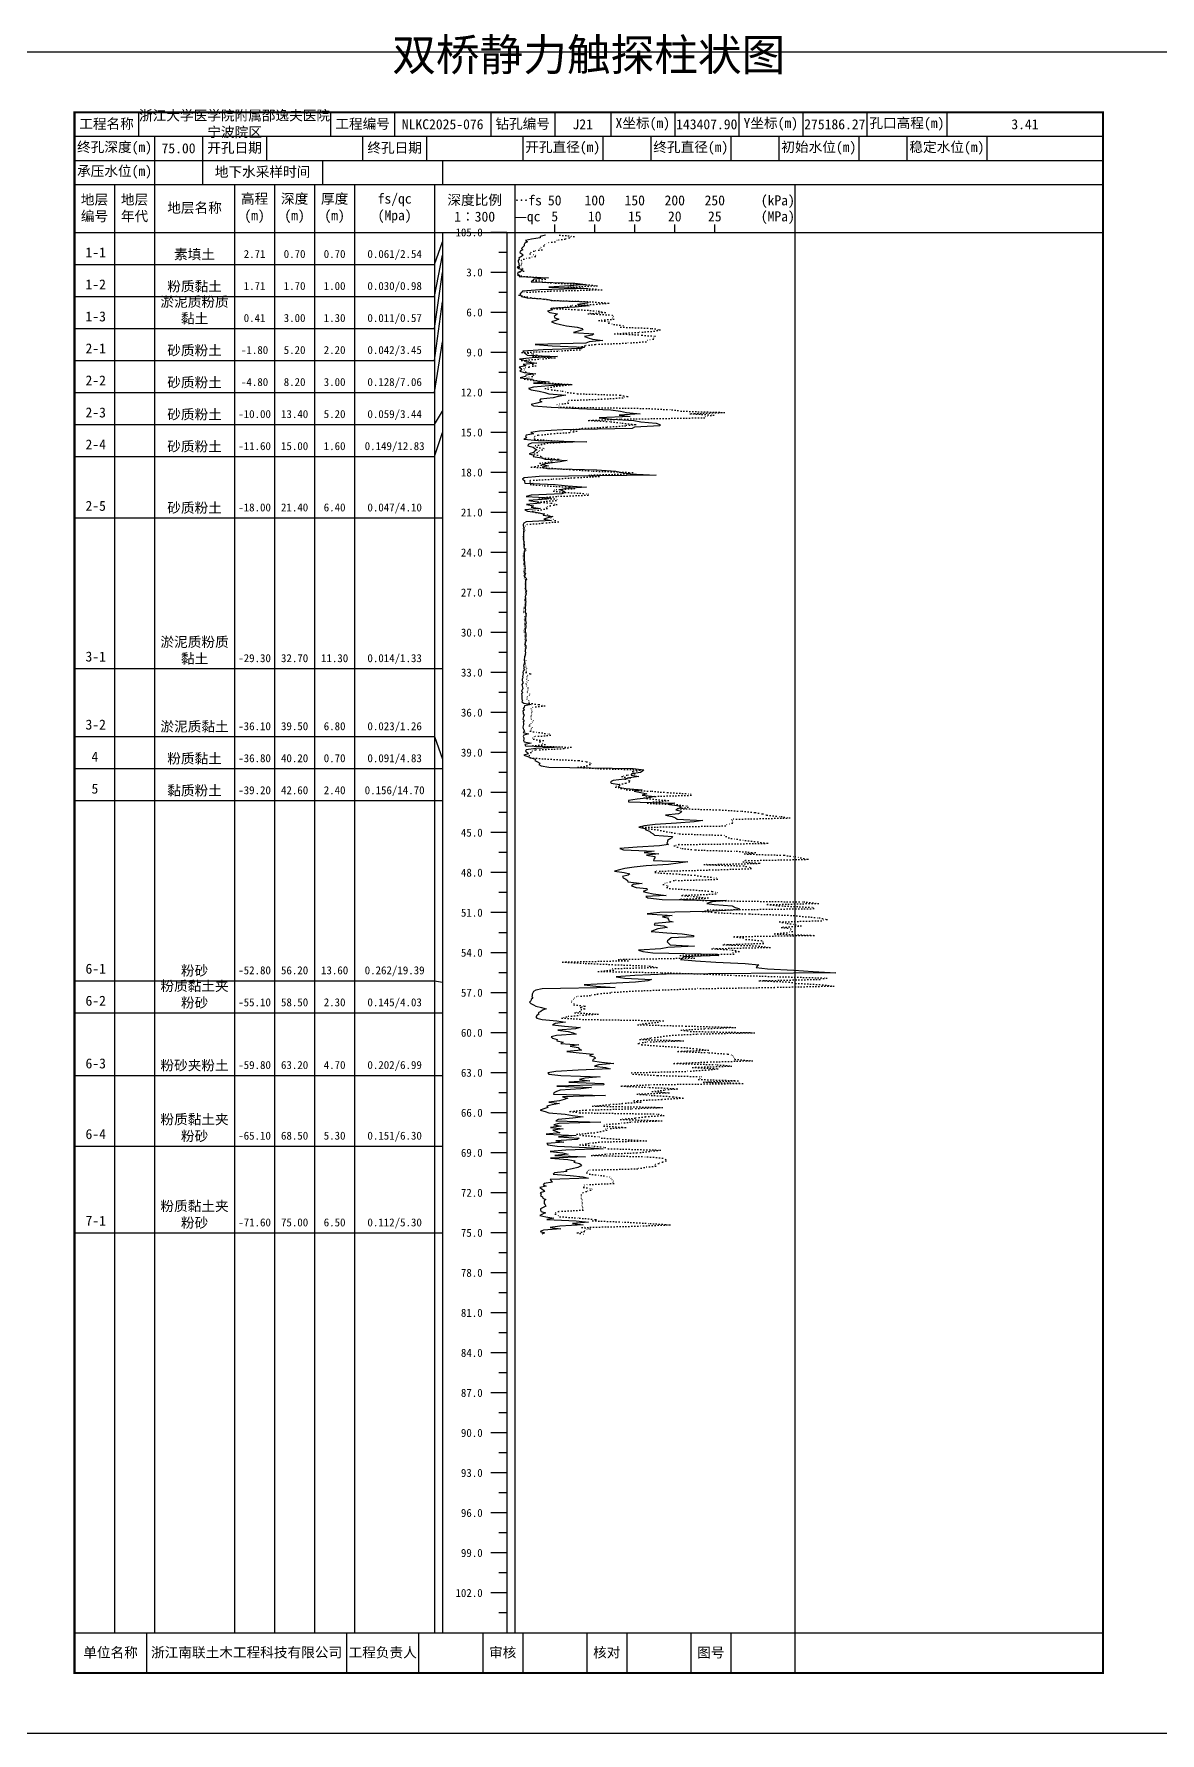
# Model space of a CAD drawing. Extents: x 297 to 65340, y 0 to 425.
# Drawn here: x 6246.9 to 6528.3, y 0 to 424.6 of the extents above; entities that cross this region are included whole.
import ezdxf
from ezdxf.enums import TextEntityAlignment as Align

# ---------------------------------------------------------------- set-up
doc = ezdxf.new("R2010")
doc.units = 0
doc.linetypes.add('DOT', pattern=[6.35, 0, -6.35])
doc.layers.add('FRAME', color=7, linetype='CONTINUOUS')
doc.layers.add('STRATUM', color=7, linetype='CONTINUOUS')
doc.styles.add('ST', font='')
doc.styles.get('ST').set_extended_font_data('SimSun')

msp = doc.modelspace()

# ---------------------------------------------------------------- linework, layer by layer
at = {"layer": 'FRAME', "color": 245, "linetype": 'Continuous'}
msp.add_lwpolyline([(6237, 0), (6534, 0), (6534, 420), (6237, 420)], close=True, dxfattribs=at)
at = {"layer": 'FRAME', "linetype": 'Continuous', "const_width": 0.5}
msp.add_lwpolyline([(6257, 15), (6514, 15), (6514, 405), (6257, 405)], close=True, dxfattribs=at)
at = {"layer": 'FRAME', "color": 0, "linetype": 'Continuous'}
for points in [[(6273, 405), (6273, 399)], [(6321, 405), (6321, 399)], [(6337, 405), (6337, 399)], [(6361, 405), (6361, 399)], [(6377, 405), (6377, 399)], [(6391, 405), (6391, 399)], [(6407, 405), (6407, 399)], [(6423, 405), (6423, 399)], [(6439, 405), (6439, 399)], [(6455, 405), (6455, 399)], [(6475, 405), (6475, 399)], [(6514, 405), (6514, 399)], [(6257, 399), (6514, 399)], [(6277, 399), (6277, 393)], [(6289, 399), (6289, 393)], [(6305, 399), (6305, 393)], [(6329, 399), (6329, 393)], [(6345, 399), (6345, 393)], [(6369, 399), (6369, 393)], [(6389, 399), (6389, 393)], [(6401, 399), (6401, 393)], [(6421, 399), (6421, 393)], [(6433, 399), (6433, 393)], [(6453, 399), (6453, 393)], [(6465, 399), (6465, 393)], [(6485, 399), (6485, 393)], [(6514, 399), (6514, 393)], [(6257, 393), (6514, 393)], [(6277, 393), (6277, 387)], [(6289, 393), (6289, 387)], [(6319, 393), (6319, 387)], [(6349, 393), (6349, 387)], [(6257, 387), (6514, 387)], [(6267, 387), (6267, 25)], [(6277, 387), (6277, 25)], [(6297, 387), (6297, 25)], [(6307, 387), (6307, 25)], [(6317, 387), (6317, 25)], [(6327, 387), (6327, 25)], [(6347, 387), (6347, 25)], [(6367, 387), (6367, 25)], [(6437, 387), (6437, 25)], [(6257, 375), (6514, 375)], [(6349, 375), (6349, 25)], [(6365, 375), (6365, 25)], [(6377, 375), (6377, 377)], [(6387, 375), (6387, 377)], [(6397, 375), (6397, 377)], [(6407, 375), (6407, 377)], [(6417, 375), (6417, 377)], [(6257, 25), (6514, 25)], [(6275, 25), (6275, 15)], [(6325, 25), (6325, 15)], [(6343, 25), (6343, 15)], [(6359, 25), (6359, 15)], [(6369, 25), (6369, 15)], [(6385, 25), (6385, 15)], [(6395, 25), (6395, 15)], [(6411, 25), (6411, 15)], [(6421, 25), (6421, 15)], [(6437, 25), (6437, 15)]]:
    msp.add_lwpolyline(points, dxfattribs=at)
at = {"layer": 'STRATUM', "linetype": 'Continuous'}
for points in [[(6365, 375), (6361, 375)], [(6374.66, 374.33), (6373.4, 374), (6373.34, 373.67), (6371.24, 373.33), (6369.72, 373), (6370.16, 372.67), (6369.56, 372.33), (6369.38, 372), (6369.38, 371.67), (6369.06, 371.33), (6368.72, 371), (6369.02, 370.67), (6368.34, 370.33), (6368.32, 370), (6368.78, 369.67), (6369.1, 369.33), (6368.66, 369), (6368.02, 368.67), (6368.1, 368.33), (6367.88, 368), (6367.86, 367.67), (6368.04, 367.33), (6368, 367), (6368.2, 366.67), (6367.6, 366.33), (6368.02, 366), (6369.04, 365.67), (6368.62, 365.33), (6367.8, 365), (6367.66, 364.67), (6368.08, 364.33), (6368.08, 364), (6375.42, 363.67), (6371.8, 363.33), (6371.5, 363), (6371.14, 362.67), (6382, 362.33), (6384.7, 362), (6380.78, 361.67), (6375.52, 361.33), (6385.36, 361), (6373.28, 360.67), (6368.98, 360.33), (6368.78, 360), (6368.36, 359.67), (6368.48, 359.33), (6368.74, 359), (6370.14, 358.67), (6374.96, 358.33), (6376.62, 358), (6385.32, 357.67), (6385.1, 357.33), (6382.72, 357), (6385.6, 356.67), (6382.02, 356.33), (6376.12, 356), (6376.44, 355.67), (6375.18, 355.33), (6375.82, 355), (6377.68, 354.67), (6377.3, 354.33), (6376.84, 354), (6377.04, 353.67), (6378, 353.33), (6377.24, 353), (6376.2, 352.67), (6377.04, 352.33), (6378.44, 352), (6379.98, 351.67), (6382.58, 351.33), (6383.84, 351), (6384.04, 350.67), (6382.86, 350.33), (6381.66, 350), (6386.8, 349.67), (6386.34, 349.33), (6384.48, 349), (6385.32, 348.67), (6386.44, 348.33), (6389, 348), (6385.58, 347.67), (6384.78, 347.33), (6372.14, 347), (6376.4, 346.67), (6384.44, 346.33), (6383.5, 346), (6374.08, 345.67), (6369, 345.33), (6369.4, 345), (6369.8, 344.67), (6370.14, 344.33), (6377.68, 344), (6371.4, 343.67), (6368.24, 343.33), (6369.68, 343), (6369.84, 342.67), (6372.5, 342.33), (6369.1, 342), (6369.78, 341.67), (6368.14, 341.33), (6368.62, 341), (6368.72, 340.67), (6368.32, 340.33), (6369.36, 340), (6372.28, 339.67), (6369.82, 339.33), (6369.74, 339), (6368.34, 338.67), (6371.48, 338.33), (6371.62, 338), (6375.58, 337.67), (6371.68, 337.33), (6380.88, 337), (6375.52, 336.67), (6371.66, 336.33), (6370.46, 336), (6371.14, 335.67), (6373.12, 335.33), (6374.56, 335), (6375.5, 334.67), (6379.78, 334.33), (6377.84, 334), (6376.58, 333.67), (6373.48, 333.33), (6373.22, 333), (6373.78, 332.67), (6372.5, 332.33), (6371.1, 332), (6371.72, 331.67), (6376.12, 331.33), (6383, 331), (6391.02, 330.67), (6393.44, 330.33), (6394.92, 330), (6398.36, 329.67), (6393.14, 329.33), (6395.86, 329), (6388.14, 328.67), (6391.24, 328.33), (6396.78, 328), (6398.56, 327.67), (6402.36, 327.33), (6403.28, 327), (6403.26, 326.67), (6396.96, 326.33), (6396.32, 326), (6379.02, 325.67), (6373.22, 325.33), (6371.04, 325), (6371.66, 324.67), (6369.86, 324.33), (6369.74, 324), (6369.98, 323.67), (6369.3, 323.33), (6372.88, 323), (6385.06, 322.67), (6371.24, 322.33), (6370.38, 322), (6370.26, 321.67), (6371.58, 321.33), (6372.06, 321), (6372.5, 320.67), (6371.92, 320.33), (6371.7, 320), (6370.64, 319.67), (6371.76, 319.33), (6371.6, 319), (6373.72, 318.67), (6374.6, 318.33), (6380.1, 318), (6378.38, 317.67), (6375.74, 317.33), (6373.78, 317), (6375.48, 316.67), (6373.86, 316.33), (6375.18, 316), (6387.54, 315.67), (6392.26, 315.33), (6393.76, 315), (6395.82, 314.67), (6402.32, 314.33), (6373.14, 314), (6369.4, 313.67), (6368.96, 313.33), (6369.44, 313), (6369.42, 312.67), (6369.52, 312.33), (6377.14, 312), (6380.26, 311.67), (6384.96, 311.33), (6379.86, 311), (6378.42, 310.67), (6379.3, 310.33), (6379.66, 310), (6378.76, 309.67), (6371.14, 309.33), (6369.9, 309), (6376.02, 308.67), (6374.98, 308.33), (6370.54, 308), (6372.6, 307.67), (6373.4, 307.33), (6369.92, 307), (6371.68, 306.67), (6371.1, 306.33), (6373.48, 306), (6369.52, 305.67), (6370.22, 305.33), (6372.68, 305), (6374.16, 304.67), (6374.14, 304.33), (6376.56, 304), (6375.24, 303.67), (6374.32, 303.33), (6376.22, 303), (6369.86, 302.67), (6369.3, 302.33), (6369.1, 302), (6369.1, 301.67), (6369.26, 301.33), (6369.12, 301), (6369.26, 300.67), (6369.24, 300.33), (6369.16, 300), (6369.16, 299.67), (6369.18, 299.33), (6369.16, 299), (6369.18, 298.67), (6369.22, 298.33), (6369.22, 298), (6369.34, 297.67), (6369.3, 297.33), (6369.36, 297), (6369.34, 296.67), (6369.3, 296.33), (6369.38, 296), (6369.62, 295.67), (6369.38, 295.33), (6369.36, 295), (6369.4, 294.67), (6369.36, 294.33), (6369.36, 294), (6369.36, 293.67), (6369.4, 293.33), (6369.4, 293), (6369.44, 292.67), (6369.42, 292.33), (6369.48, 292), (6369.54, 291.67), (6369.56, 291.33), (6369.62, 291), (6369.5, 290.67), (6369.52, 290.33), (6369.48, 290), (6369.68, 289.67), (6369.56, 289.33), (6369.44, 289), (6369.8, 288.67), (6369.92, 288.33), (6369.68, 288), (6369.66, 287.67), (6369.68, 287.33), (6369.68, 287), (6369.72, 286.67), (6369.74, 286.33), (6369.7, 286), (6369.72, 285.67), (6369.92, 285.33), (6369.8, 285), (6369.84, 284.67), (6369.82, 284.33), (6369.58, 284), (6369.66, 283.67), (6369.7, 283.33), (6369.72, 283), (6369.82, 282.67), (6369.74, 282.33), (6369.74, 282), (6369.74, 281.67), (6369.62, 281.33), (6369.62, 281), (6369.68, 280.67), (6369.64, 280.33), (6369.62, 280), (6369.86, 279.67), (6369.8, 279.33), (6369.8, 279), (6369.7, 278.67), (6369.74, 278.33), (6369.74, 278), (6369.8, 277.67), (6369.84, 277.33), (6369.68, 277), (6369.82, 276.67), (6369.82, 276.33), (6369.66, 276), (6369.58, 275.67), (6369.58, 275.33), (6369.7, 275), (6369.76, 274.67), (6369.8, 274.33), (6369.8, 274), (6369.68, 273.67), (6369.76, 273.33), (6369.84, 273), (6369.68, 272.67), (6369.62, 272.33), (6369.56, 272), (6369.82, 271.67), (6369.76, 271.33), (6369.8, 271), (6369.58, 270.67), (6369.58, 270.33), (6369.66, 270), (6369.58, 269.67), (6369.58, 269.33), (6369.44, 269), (6369.46, 268.67), (6369.4, 268.33), (6369.36, 268), (6369.42, 267.67), (6369.34, 267.33), (6369.3, 267), (6369.18, 266.67), (6369.36, 266.33), (6369.2, 266), (6369.42, 265.67), (6369.12, 265.33), (6369.06, 265), (6369.12, 264.67), (6369, 264.33), (6368.92, 264), (6369, 263.67), (6368.9, 263.33), (6368.9, 263), (6369.04, 262.67), (6369, 262.33), (6368.82, 262), (6368.9, 261.67), (6368.94, 261.33), (6369, 261), (6368.9, 260.67), (6368.74, 260.33), (6369.02, 260), (6368.7, 259.67), (6368.8, 259.33), (6368.78, 259), (6368.8, 258.67), (6368.8, 258.33), (6368.96, 258), (6368.8, 257.67), (6369.3, 257.33), (6371.14, 257), (6369.46, 256.67), (6369.36, 256.33), (6369.08, 256), (6369.46, 255.67), (6369.04, 255.33), (6369.1, 255), (6369.08, 254.67), (6369.36, 254.33), (6369.16, 254), (6369.1, 253.67), (6369.02, 253.33), (6369.36, 253), (6369.1, 252.67), (6369.16, 252.33), (6369.2, 252), (6369.12, 251.67), (6369.02, 251.33), (6369.08, 251), (6369.26, 250.67), (6369.42, 250.33), (6369.1, 250), (6370.44, 249.67), (6369.28, 249.33), (6369.12, 249), (6369.3, 248.67), (6369.3, 248.33), (6369.22, 248), (6369.38, 247.67), (6371.14, 247.33), (6369.56, 247), (6369.74, 246.67), (6378.44, 246.33), (6372.3, 246), (6369.86, 245.67), (6369.74, 245.33), (6370.22, 245), (6370.36, 244.67), (6369.26, 244.33), (6370.26, 244), (6371.02, 243.67), (6372.2, 243.33), (6372.06, 243), (6372.7, 242.67), (6373.24, 242.33), (6373, 242), (6373.58, 241.67), (6375.5, 241.33), (6396.58, 241), (6399.26, 240.67), (6398.96, 240.33), (6398.4, 240), (6396.22, 239.67), (6396.14, 239.33), (6397.98, 239), (6395.66, 238.67), (6394.44, 238.33), (6391.58, 238), (6390.96, 237.67), (6391.14, 237.33), (6393.18, 237), (6393.22, 236.67), (6392.86, 236.33), (6394.74, 236), (6398.86, 235.67), (6396.88, 235.33), (6398.48, 235), (6399.98, 234.67), (6398.86, 234.33), (6401.92, 234), (6400.64, 233.67), (6397.62, 233.33), (6395.46, 233), (6395.44, 232.67), (6407.04, 232.33), (6405.68, 232), (6408.14, 231.67), (6408.6, 231.33), (6408.04, 231), (6407.3, 230.67), (6408.7, 230.33), (6408.54, 230), (6407.92, 229.67), (6404.66, 229.33), (6406.38, 229), (6407.18, 228.67), (6407.56, 228.33), (6414.02, 228), (6411.88, 227.67), (6407.4, 227.33), (6402.1, 227), (6399.42, 226.67), (6398.06, 226.33), (6399.48, 226), (6399.8, 225.67), (6400.7, 225.33), (6400.98, 225), (6401.64, 224.67), (6401.94, 224.33), (6406.44, 224), (6406.28, 223.67), (6405.72, 223.33), (6405.2, 223), (6405.18, 222.67), (6405, 222.33), (6405.46, 222), (6403.22, 221.67), (6397.6, 221.33), (6393.26, 221), (6394.16, 220.67), (6401.86, 220.33), (6399.36, 220), (6403.02, 219.67), (6399.92, 219.33), (6402.02, 219), (6401.98, 218.67), (6401.8, 218.33), (6401.7, 218), (6410.3, 217.67), (6407.86, 217.33), (6405.46, 217), (6399.84, 216.67), (6396.82, 216.33), (6394.48, 216), (6393.18, 215.67), (6391.96, 215.33), (6394.34, 215), (6395.76, 214.67), (6395.32, 214.33), (6393.92, 214), (6394.1, 213.67), (6394.8, 213.33), (6395.18, 213), (6395.3, 212.67), (6398.82, 212.33), (6396.6, 212), (6396.18, 211.67), (6397.32, 211.33), (6400.02, 211), (6400.12, 210.67), (6399.08, 210.33), (6400, 210), (6401.62, 209.67), (6404.88, 209.33), (6399.8, 209), (6400.3, 208.67), (6403.84, 208.33), (6419.9, 208), (6416.38, 207.67), (6415.04, 207.33), (6416.84, 207), (6421.32, 206.67), (6422.1, 206.33), (6423.12, 206), (6423.3, 205.67), (6414.56, 205.33), (6403.28, 205), (6400.12, 204.67), (6406.38, 204.33), (6403.94, 204), (6405.22, 203.67), (6405.42, 203.33), (6405.54, 203), (6406.62, 202.67), (6402.02, 202.33), (6401.88, 202), (6404.3, 201.67), (6405.06, 201.33), (6402.76, 201), (6402.12, 200.67), (6401.12, 200.33), (6405.02, 200), (6408.82, 199.67), (6411.7, 199.33), (6411.7, 199), (6406.14, 198.67), (6405.56, 198.33), (6405.16, 198), (6405.12, 197.67), (6405.54, 197.33), (6405.82, 197), (6411.96, 196.67), (6405.3, 196.33), (6403.5, 196), (6397.94, 195.67), (6399.02, 195.33), (6401.54, 195), (6417.6, 194.67), (6417.98, 194.33), (6409.3, 194), (6408.94, 193.67), (6408.4, 193.33), (6412.18, 193), (6417.28, 192.67), (6424.6, 192.33), (6428.04, 192), (6427.6, 191.67), (6427.34, 191.33), (6430.14, 191), (6436.72, 190.67), (6441.58, 190.33), (6447.28, 190), (6404.86, 189.67), (6397.06, 189.33), (6392.34, 189), (6394.48, 188.67), (6401.16, 188.33), (6400.28, 188), (6397.16, 187.67), (6390.84, 187.33), (6384.4, 187), (6387.3, 186.67), (6392.1, 186.33), (6373.9, 186), (6372.26, 185.67), (6371.68, 185.33), (6371.5, 185), (6371.4, 184.67), (6371.4, 184.33), (6371.32, 184), (6371.52, 183.67), (6371.08, 183.33), (6371, 183), (6370.68, 182.67), (6371.04, 182.33), (6371.68, 182), (6372.24, 181.67), (6373.72, 181.33), (6374.88, 181), (6373.94, 180.67), (6373.5, 180.33), (6372.9, 180), (6373, 179.67), (6372.56, 179.33), (6372.3, 179), (6372.5, 178.67), (6373.9, 178.33), (6377.56, 178), (6379.72, 177.67), (6377.08, 177.33), (6376.42, 177), (6379.48, 176.67), (6383.38, 176.33), (6382.18, 176), (6377.78, 175.67), (6380.32, 175.33), (6381.6, 175), (6382.36, 174.67), (6377.48, 174.33), (6376.08, 174), (6376.48, 173.67), (6377.64, 173.33), (6377.54, 173), (6379.14, 172.67), (6378.52, 172.33), (6383, 172), (6380.88, 171.67), (6382.82, 171.33), (6383.12, 171), (6383.66, 170.67), (6380, 170.33), (6383.12, 170), (6386.62, 169.67), (6385.72, 169.33), (6386.82, 169), (6387.2, 168.67), (6386.64, 168.33), (6386.46, 168), (6388.72, 167.67), (6391.8, 167.33), (6387.98, 167), (6386.98, 166.67), (6389.7, 166.33), (6390.82, 166), (6382.82, 165.67), (6377.3, 165.33), (6375.24, 165), (6375.56, 164.67), (6378.52, 164.33), (6388.38, 164), (6384.6, 163.67), (6383.18, 163.33), (6385.8, 163), (6380.5, 162.67), (6389.2, 162.33), (6389.28, 162), (6377.56, 161.67), (6386.16, 161.33), (6383.5, 161), (6378.34, 160.67), (6377.42, 160.33), (6376.82, 160), (6376.7, 159.67), (6389.68, 159.33), (6378.94, 159), (6380.26, 158.67), (6379.4, 158.33), (6378.22, 158), (6375.5, 157.67), (6378.22, 157.33), (6376.34, 157), (6375.02, 156.67), (6375.32, 156.33), (6374.32, 156), (6373.36, 155.67), (6374.6, 155.33), (6375.56, 155), (6379.62, 154.67), (6381.46, 154.33), (6384.1, 154), (6381.52, 153.67), (6377.86, 153.33), (6377.3, 153), (6388.56, 152.67), (6378.06, 152.33), (6376.78, 152), (6378.6, 151.67), (6375.94, 151.33), (6379.08, 151), (6376.54, 150.67), (6377.5, 150.33), (6378.32, 150), (6374.88, 149.67), (6382.38, 149.33), (6377.98, 149), (6383.08, 148.67), (6382.62, 148.33), (6377.3, 148), (6379.3, 147.67), (6375, 147.33), (6375.24, 147), (6377.62, 146.67), (6384.98, 146.33), (6389.12, 146), (6379.8, 145.67), (6375.84, 145.33), (6379.04, 145), (6380.32, 144.67), (6377, 144.33), (6384.68, 144), (6375.92, 143.67), (6380.26, 143.33), (6382.14, 143), (6381.78, 142.67), (6383.22, 142.33), (6383.7, 142), (6383.46, 141.67), (6382.74, 141.33), (6381.38, 141), (6379.8, 140.67), (6380.02, 140.33), (6376.92, 140), (6376.58, 139.67), (6380.82, 139.33), (6384.14, 139), (6385.42, 138.67), (6375.9, 138.33), (6376.14, 138), (6376.48, 137.67), (6374.36, 137.33), (6374.14, 137), (6374.88, 136.67), (6373.24, 136.33), (6373.78, 136), (6374.2, 135.67), (6374.42, 135.33), (6373.34, 135), (6373.64, 134.67), (6373.44, 134.33), (6373.96, 134), (6374, 133.67), (6374.8, 133.33), (6374.34, 133), (6374.4, 132.67), (6374.38, 132.33), (6374.62, 132), (6374.74, 131.67), (6374.08, 131.33), (6373.42, 131), (6373.42, 130.67), (6373.64, 130.33), (6374.66, 130), (6373.96, 129.67), (6373.26, 129.33), (6374.76, 129), (6376.76, 128.67), (6375, 128.33), (6382.38, 128), (6385.44, 127.67), (6381.44, 127.33), (6384.1, 127), (6378.3, 126.67), (6375.84, 126.33), (6378.56, 126), (6374.22, 125.67), (6373.38, 125.33), (6374.46, 125), (6373.76, 124.67)], [(6347, 367), (6349, 372.67)], [(6365, 370), (6363, 370)], [(6257, 367), (6267, 367)], [(6267, 367), (6277, 367)], [(6277, 367), (6297, 367)], [(6297, 367), (6307, 367)], [(6307, 367), (6317, 367)], [(6317, 367), (6327, 367)], [(6327, 367), (6347, 367)], [(6347, 359), (6349, 369.33)], [(6347, 351), (6349, 365)], [(6365, 365), (6361, 365)], [(6257, 359), (6267, 359)], [(6267, 359), (6277, 359)], [(6277, 359), (6297, 359)], [(6297, 359), (6307, 359)], [(6307, 359), (6317, 359)], [(6317, 359), (6327, 359)], [(6327, 359), (6347, 359)], [(6347, 343), (6349, 357.67)], [(6365, 360), (6363, 360)], [(6365, 355), (6361, 355)], [(6257, 351), (6267, 351)], [(6267, 351), (6277, 351)], [(6277, 351), (6297, 351)], [(6297, 351), (6307, 351)], [(6307, 351), (6317, 351)], [(6317, 351), (6327, 351)], [(6327, 351), (6347, 351)], [(6365, 350), (6363, 350)], [(6347, 335), (6349, 347.67)], [(6365, 345), (6361, 345)], [(6257, 343), (6267, 343)], [(6267, 343), (6277, 343)], [(6277, 343), (6297, 343)], [(6297, 343), (6307, 343)], [(6307, 343), (6317, 343)], [(6317, 343), (6327, 343)], [(6327, 343), (6347, 343)], [(6365, 340), (6363, 340)], [(6257, 335), (6267, 335)], [(6267, 335), (6277, 335)], [(6277, 335), (6297, 335)], [(6297, 335), (6307, 335)], [(6307, 335), (6317, 335)], [(6317, 335), (6327, 335)], [(6327, 335), (6347, 335)], [(6365, 335), (6361, 335)], [(6257, 327), (6267, 327)], [(6267, 327), (6277, 327)], [(6277, 327), (6297, 327)], [(6297, 327), (6307, 327)], [(6307, 327), (6317, 327)], [(6317, 327), (6327, 327)], [(6327, 327), (6347, 327)], [(6347, 327), (6349, 330.33)], [(6365, 330), (6363, 330)], [(6347, 319), (6349, 325)], [(6365, 325), (6361, 325)], [(6257, 319), (6267, 319)], [(6267, 319), (6277, 319)], [(6277, 319), (6297, 319)], [(6297, 319), (6307, 319)], [(6307, 319), (6317, 319)], [(6317, 319), (6327, 319)], [(6327, 319), (6347, 319)], [(6365, 320), (6363, 320)], [(6365, 315), (6361, 315)], [(6365, 310), (6363, 310)], [(6257, 303.67), (6267, 303.67)], [(6267, 303.67), (6277, 303.67)], [(6277, 303.67), (6297, 303.67)], [(6297, 303.67), (6307, 303.67)], [(6307, 303.67), (6317, 303.67)], [(6317, 303.67), (6327, 303.67)], [(6327, 303.67), (6347, 303.67)], [(6347, 303.67), (6349, 303.67)], [(6365, 305), (6361, 305)], [(6365, 300), (6363, 300)], [(6365, 295), (6361, 295)], [(6365, 290), (6363, 290)], [(6365, 285), (6361, 285)], [(6365, 280), (6363, 280)], [(6365, 275), (6361, 275)], [(6365, 270), (6363, 270)], [(6257, 266), (6267, 266)], [(6267, 266), (6277, 266)], [(6277, 266), (6297, 266)], [(6297, 266), (6307, 266)], [(6307, 266), (6317, 266)], [(6317, 266), (6327, 266)], [(6327, 266), (6347, 266)], [(6347, 266), (6349, 266)], [(6365, 265), (6361, 265)], [(6365, 260), (6363, 260)], [(6365, 255), (6361, 255)], [(6257, 249), (6267, 249)], [(6267, 249), (6277, 249)], [(6277, 249), (6297, 249)], [(6297, 249), (6307, 249)], [(6307, 249), (6317, 249)], [(6317, 249), (6327, 249)], [(6327, 249), (6347, 249)], [(6347, 249), (6349, 243.33)], [(6365, 250), (6363, 250)], [(6365, 245), (6361, 245)], [(6257, 241), (6267, 241)], [(6267, 241), (6277, 241)], [(6277, 241), (6297, 241)], [(6297, 241), (6307, 241)], [(6307, 241), (6317, 241)], [(6317, 241), (6327, 241)], [(6327, 241), (6347, 241)], [(6347, 241), (6349, 241)], [(6365, 240), (6363, 240)], [(6365, 235), (6361, 235)], [(6257, 233), (6267, 233)], [(6267, 233), (6277, 233)], [(6277, 233), (6297, 233)], [(6297, 233), (6307, 233)], [(6307, 233), (6317, 233)], [(6317, 233), (6327, 233)], [(6327, 233), (6347, 233)], [(6347, 233), (6349, 233)], [(6365, 230), (6363, 230)], [(6365, 225), (6361, 225)], [(6365, 220), (6363, 220)], [(6365, 215), (6361, 215)], [(6365, 210), (6363, 210)], [(6365, 205), (6361, 205)], [(6365, 200), (6363, 200)], [(6365, 195), (6361, 195)], [(6257, 188), (6267, 188)], [(6267, 188), (6277, 188)], [(6277, 188), (6297, 188)], [(6297, 188), (6307, 188)], [(6307, 188), (6317, 188)], [(6317, 188), (6327, 188)], [(6327, 188), (6347, 188)], [(6347, 188), (6349, 187.67)], [(6365, 190), (6363, 190)], [(6365, 185), (6361, 185)], [(6257, 180), (6267, 180)], [(6267, 180), (6277, 180)], [(6277, 180), (6297, 180)], [(6297, 180), (6307, 180)], [(6307, 180), (6317, 180)], [(6317, 180), (6327, 180)], [(6327, 180), (6347, 180)], [(6347, 180), (6349, 180)], [(6365, 180), (6363, 180)], [(6365, 175), (6361, 175)], [(6365, 170), (6363, 170)], [(6257, 164.33), (6267, 164.33)], [(6267, 164.33), (6277, 164.33)], [(6277, 164.33), (6297, 164.33)], [(6297, 164.33), (6307, 164.33)], [(6307, 164.33), (6317, 164.33)], [(6317, 164.33), (6327, 164.33)], [(6327, 164.33), (6347, 164.33)], [(6347, 164.33), (6349, 164.33)], [(6365, 165), (6361, 165)], [(6365, 160), (6363, 160)], [(6365, 155), (6361, 155)], [(6365, 150), (6363, 150)], [(6257, 146.67), (6267, 146.67)], [(6267, 146.67), (6277, 146.67)], [(6277, 146.67), (6297, 146.67)], [(6297, 146.67), (6307, 146.67)], [(6307, 146.67), (6317, 146.67)], [(6317, 146.67), (6327, 146.67)], [(6327, 146.67), (6347, 146.67)], [(6347, 146.67), (6349, 146.67)], [(6365, 145), (6361, 145)], [(6365, 140), (6363, 140)], [(6365, 135), (6361, 135)], [(6365, 130), (6363, 130)], [(6257, 125), (6267, 125)], [(6267, 125), (6277, 125)], [(6277, 125), (6297, 125)], [(6297, 125), (6307, 125)], [(6307, 125), (6317, 125)], [(6317, 125), (6327, 125)], [(6327, 125), (6347, 125)], [(6347, 125), (6349, 125)], [(6365, 125), (6361, 125)], [(6365, 120), (6363, 120)], [(6365, 115), (6361, 115)], [(6365, 110), (6363, 110)], [(6365, 105), (6361, 105)], [(6365, 100), (6363, 100)], [(6365, 95), (6361, 95)], [(6365, 90), (6363, 90)], [(6365, 85), (6361, 85)], [(6365, 80), (6363, 80)], [(6365, 75), (6361, 75)], [(6365, 70), (6363, 70)], [(6365, 65), (6361, 65)], [(6365, 60), (6363, 60)], [(6365, 55), (6361, 55)], [(6365, 50), (6363, 50)], [(6365, 45), (6361, 45)], [(6365, 40), (6363, 40)], [(6365, 35), (6361, 35)], [(6365, 30), (6363, 30)]]:
    msp.add_lwpolyline(points, dxfattribs=at)
at = {"layer": 'STRATUM', "linetype": 'DOT', "ltscale": 0.1}
msp.add_lwpolyline([(6378.28, 374.33), (6381.74, 374), (6380.6, 373.67), (6379.52, 373.33), (6377.62, 373), (6377, 372.67), (6374.9, 372.33), (6374.5, 372), (6374.24, 371.67), (6373.58, 371.33), (6373.28, 371), (6373.74, 370.67), (6371.76, 370.33), (6371.04, 370), (6370.86, 369.67), (6372.26, 369.33), (6372.12, 369), (6370.74, 368.67), (6369.32, 368.33), (6368.64, 368), (6368.7, 367.67), (6368.66, 367.33), (6368.66, 367), (6368.6, 366.67), (6368.12, 366.33), (6368.96, 366), (6368.9, 365.67), (6369.24, 365.33), (6368.3, 365), (6367.82, 364.67), (6367.9, 364.33), (6369.4, 364), (6374.02, 363.67), (6374.58, 363.33), (6371.62, 363), (6373.14, 362.67), (6377.32, 362.33), (6384.18, 362), (6387.56, 361.67), (6380.42, 361.33), (6385.08, 361), (6388.66, 360.67), (6375.98, 360.33), (6368.7, 360), (6368.32, 359.67), (6368.14, 359.33), (6369.42, 359), (6371.18, 358.67), (6374.36, 358.33), (6376.28, 358), (6385.82, 357.67), (6390.46, 357.33), (6386.66, 357), (6381, 356.67), (6379.64, 356.33), (6376.12, 356), (6383.04, 355.67), (6388, 355.33), (6389.58, 355), (6385.42, 354.67), (6391.46, 354.33), (6391.68, 354), (6391.38, 353.67), (6391.72, 353.33), (6388.08, 353), (6390.6, 352.67), (6390.54, 352.33), (6391.82, 352), (6394.16, 351.67), (6393.54, 351.33), (6401.36, 351), (6403.28, 350.67), (6401.84, 350.33), (6397.82, 350), (6392, 349.67), (6398.88, 349.33), (6402.16, 349), (6401.7, 348.67), (6401.56, 348.33), (6400.28, 348), (6399.74, 347.67), (6394.74, 347.33), (6387.04, 347), (6384.54, 346.67), (6382.98, 346.33), (6383.68, 346), (6383.24, 345.67), (6377.62, 345.33), (6368.9, 345), (6371.62, 344.67), (6372.52, 344.33), (6371.58, 344), (6377.02, 343.67), (6372.84, 343.33), (6368.78, 343), (6370.92, 342.67), (6371.64, 342.33), (6371.54, 342), (6372.22, 341.67), (6370.5, 341.33), (6369.3, 341), (6369.34, 340.67), (6369.68, 340.33), (6369.8, 340), (6370.88, 339.67), (6371.8, 339.33), (6371.36, 339), (6370.14, 338.67), (6369.56, 338.33), (6372.44, 338), (6373.14, 337.67), (6375.76, 337.33), (6381.22, 337), (6378.28, 336.67), (6376.08, 336.33), (6374.66, 336), (6376.26, 335.67), (6378.92, 335.33), (6380.3, 335), (6382.78, 334.67), (6393.48, 334.33), (6395.16, 334), (6393.9, 333.67), (6388.66, 333.33), (6380.52, 333), (6380.18, 332.67), (6380.38, 332.33), (6377.56, 332), (6378.02, 331.67), (6378.56, 331.33), (6399.9, 331), (6406.34, 330.67), (6408.56, 330.33), (6419.36, 330), (6410.94, 329.67), (6416.7, 329.33), (6414.66, 329), (6414.38, 328.67), (6393.24, 328.33), (6385.52, 328), (6391.12, 327.67), (6393.96, 327.33), (6397.18, 327), (6394.64, 326.67), (6389.86, 326.33), (6383.9, 326), (6381.02, 325.67), (6382.42, 325.33), (6380.62, 325), (6376.04, 324.67), (6372.76, 324.33), (6372.04, 324), (6371.84, 323.67), (6372.04, 323.33), (6375.46, 323), (6381.1, 322.67), (6375.18, 322.33), (6373.68, 322), (6372.14, 321.67), (6372.58, 321.33), (6374.36, 321), (6373.88, 320.67), (6372.96, 320.33), (6372.62, 320), (6371.96, 319.67), (6372.7, 319.33), (6373.68, 319), (6373.96, 318.67), (6377.94, 318.33), (6375.96, 318), (6376.16, 317.67), (6373.36, 317.33), (6374.36, 317), (6372.84, 316.67), (6371.24, 316.33), (6377.12, 316), (6381.78, 315.67), (6386.7, 315.33), (6396.46, 315), (6395, 314.67), (6385.7, 314.33), (6388.02, 314), (6381.88, 313.67), (6376.16, 313.33), (6370.76, 313), (6370.86, 312.67), (6371.58, 312.33), (6371, 312), (6374.54, 311.67), (6380.76, 311.33), (6381.9, 311), (6377.04, 310.67), (6376.78, 310.33), (6379.72, 310), (6385.44, 309.67), (6385.26, 309.33), (6377.34, 309), (6373.18, 308.67), (6377.62, 308.33), (6377.26, 308), (6372.88, 307.67), (6376.2, 307.33), (6377.48, 307), (6375.9, 306.67), (6374.86, 306.33), (6375.04, 306), (6373.6, 305.67), (6371.54, 305.33), (6372.34, 305), (6374.4, 304.67), (6375.58, 304.33), (6375.5, 304), (6376, 303.67), (6376.6, 303.33), (6377.12, 303), (6377.88, 302.67), (6373.9, 302.33), (6370.08, 302), (6369.68, 301.67), (6369.36, 301.33), (6369.36, 301), (6369.62, 300.67), (6369.4, 300.33), (6369.38, 300), (6369.14, 299.67), (6369.22, 299.33), (6369.08, 299), (6369.04, 298.67), (6369.08, 298.33), (6369.18, 298), (6369.22, 297.67), (6369.22, 297.33), (6369.18, 297), (6369.16, 296.67), (6369.4, 296.33), (6369.66, 296), (6369.84, 295.67), (6369.54, 295.33), (6369.36, 295), (6369.16, 294.67), (6369.14, 294.33), (6369.14, 294), (6369.12, 293.67), (6369.16, 293.33), (6369.22, 293), (6369.16, 292.67), (6369.2, 292.33), (6369.22, 292), (6369.26, 291.67), (6369.54, 291.33), (6369.38, 291), (6369.32, 290.67), (6369.24, 290.33), (6369.3, 290), (6369.42, 289.67), (6369.32, 289.33), (6369.36, 289), (6369.36, 288.67), (6369.58, 288.33), (6369.72, 288), (6369.62, 287.67), (6369.6, 287.33), (6369.62, 287), (6369.6, 286.67), (6369.68, 286.33), (6369.56, 286), (6369.6, 285.67), (6369.68, 285.33), (6369.68, 285), (6369.62, 284.67), (6369.72, 284.33), (6369.64, 284), (6369.56, 283.67), (6369.44, 283.33), (6369.44, 283), (6369.54, 282.67), (6369.6, 282.33), (6369.56, 282), (6369.46, 281.67), (6369.34, 281.33), (6369.28, 281), (6369.22, 280.67), (6369.2, 280.33), (6369.22, 280), (6369.66, 279.67), (6369.94, 279.33), (6369.48, 279), (6369.42, 278.67), (6369.4, 278.33), (6369.46, 278), (6369.44, 277.67), (6369.44, 277.33), (6369.5, 277), (6369.46, 276.67), (6369.62, 276.33), (6369.52, 276), (6369.32, 275.67), (6369.34, 275.33), (6369.36, 275), (6369.5, 274.67), (6369.5, 274.33), (6369.52, 274), (6369.52, 273.67), (6369.54, 273.33), (6369.66, 273), (6369.52, 272.67), (6369.5, 272.33), (6369.48, 272), (6369.54, 271.67), (6369.68, 271.33), (6369.62, 271), (6369.6, 270.67), (6369.56, 270.33), (6369.68, 270), (6369.68, 269.67), (6369.68, 269.33), (6369.54, 269), (6369.48, 268.67), (6369.48, 268.33), (6369.8, 268), (6369.68, 267.67), (6369.6, 267.33), (6369.52, 267), (6369.68, 266.67), (6369.8, 266.33), (6369.94, 266), (6369.88, 265.67), (6369.84, 265.33), (6369.9, 265), (6370.96, 264.67), (6370.28, 264.33), (6370.06, 264), (6370.02, 263.67), (6369.94, 263.33), (6370.4, 263), (6370.1, 262.67), (6369.78, 262.33), (6369.86, 262), (6369.92, 261.67), (6370.28, 261.33), (6370.32, 261), (6370.28, 260.67), (6370.16, 260.33), (6370.1, 260), (6370.66, 259.67), (6370.66, 259.33), (6370.16, 259), (6370, 258.67), (6370.04, 258.33), (6370.48, 258), (6370.5, 257.67), (6370.62, 257.33), (6373.08, 257), (6374.48, 256.67), (6371.52, 256.33), (6371.04, 256), (6371.16, 255.67), (6371.34, 255.33), (6371.16, 255), (6371.26, 254.67), (6371.12, 254.33), (6371.06, 254), (6371.06, 253.67), (6371.08, 253.33), (6371.66, 253), (6371.44, 252.67), (6371.06, 252.33), (6370.74, 252), (6370.74, 251.67), (6371.4, 251.33), (6371.18, 251), (6371, 250.67), (6370.98, 250.33), (6373.1, 250), (6375.64, 249.67), (6375.88, 249.33), (6371.96, 249), (6371.48, 248.67), (6371.82, 248.33), (6374.1, 248), (6373.24, 247.67), (6373.98, 247.33), (6374.5, 247), (6371.52, 246.67), (6381.02, 246.33), (6379.18, 246), (6372.12, 245.67), (6371.34, 245.33), (6371.02, 245), (6370.36, 244.67), (6370.6, 244.33), (6370.54, 244), (6370.98, 243.67), (6376.12, 243.33), (6383.12, 243), (6385.02, 242.67), (6386.14, 242.33), (6385.74, 242), (6385.06, 241.67), (6382.82, 241.33), (6387.82, 241), (6399, 240.67), (6396.46, 240.33), (6396.48, 240), (6396.92, 239.67), (6395.02, 239.33), (6393.82, 239), (6395.86, 238.67), (6394.72, 238.33), (6395.68, 238), (6395.64, 237.67), (6394.7, 237.33), (6392.94, 237), (6392.44, 236.67), (6392.24, 236.33), (6393.6, 236), (6395.02, 235.67), (6401.36, 235.33), (6405.3, 235), (6410.9, 234.67), (6410.98, 234.33), (6399.92, 234), (6399.4, 233.67), (6401.62, 233.33), (6405.38, 233), (6401.7, 232.67), (6400.26, 232.33), (6407.58, 232), (6410, 231.67), (6410.3, 231.33), (6407.76, 231), (6418.28, 230.67), (6423.86, 230.33), (6427.2, 230), (6429.02, 229.67), (6430.12, 229.33), (6433.64, 229), (6435.68, 228.67), (6421.16, 228.33), (6421.34, 228), (6421.48, 227.67), (6421.38, 227.33), (6420.02, 227), (6419.62, 226.67), (6398.24, 226.33), (6399.8, 226), (6402.8, 225.67), (6404.26, 225.33), (6406.3, 225), (6408.3, 224.67), (6419.36, 224.33), (6419.82, 224), (6420.48, 223.67), (6422.58, 223.33), (6424.7, 223), (6427.76, 222.67), (6430.14, 222.33), (6408.04, 222), (6406.94, 221.67), (6407.72, 221.33), (6408.9, 221), (6412.26, 220.67), (6422.52, 220.33), (6427.12, 220), (6424.54, 219.67), (6434.4, 219.33), (6437.12, 219), (6438.5, 218.67), (6440.24, 218.33), (6424.6, 218), (6424.18, 217.67), (6428.18, 217.33), (6414.46, 217), (6424.16, 216.67), (6425.86, 216.33), (6426.04, 216), (6415.72, 215.67), (6402.12, 215.33), (6402.16, 215), (6407.44, 214.67), (6412.04, 214.33), (6414.54, 214), (6417.38, 213.67), (6417.6, 213.33), (6406.74, 213), (6405.82, 212.67), (6404.62, 212.33), (6404.22, 212), (6405.18, 211.67), (6405.08, 211.33), (6405.78, 211), (6411.68, 210.67), (6416.44, 210.33), (6417.64, 210), (6417.18, 209.67), (6408.84, 209.33), (6411.74, 209), (6415.26, 208.67), (6408.26, 208.33), (6416.02, 208), (6439.3, 207.67), (6442.8, 207.33), (6430.2, 207), (6433.88, 206.67), (6441.5, 206.33), (6441.66, 206), (6415.3, 205.67), (6413.98, 205.33), (6417.26, 205), (6425.72, 204.67), (6436.06, 204.33), (6439.74, 204), (6443.18, 203.67), (6444.98, 203.33), (6443.6, 203), (6433.22, 202.67), (6435.16, 202.33), (6437.18, 202), (6438.54, 201.67), (6433.72, 201.33), (6436.08, 201), (6435.92, 200.67), (6436.36, 200.33), (6434.98, 200), (6431.98, 199.67), (6441.76, 199.33), (6421.86, 199), (6424.12, 198.67), (6424.88, 198.33), (6428.74, 198), (6429.02, 197.67), (6429.08, 197.33), (6419.18, 197), (6428.06, 196.67), (6430.76, 196.33), (6416.32, 196), (6421.42, 195.67), (6422.98, 195.33), (6421.48, 195), (6421.64, 194.67), (6408.44, 194.33), (6409.88, 194), (6411.88, 193.67), (6393.06, 193.33), (6395.26, 193), (6379, 192.67), (6384.76, 192.33), (6392.18, 192), (6400.74, 191.67), (6402.48, 191.33), (6391.34, 191), (6391.6, 190.67), (6387.92, 190.33), (6403.84, 190), (6414.4, 189.67), (6422.34, 189.33), (6433.32, 189), (6444.88, 188.67), (6443.18, 188.33), (6428.16, 188), (6435.6, 187.67), (6437.28, 187.33), (6443.98, 187), (6446.7, 186.67), (6431.8, 186.33), (6412.06, 186), (6403.14, 185.67), (6394.98, 185.33), (6390.82, 185), (6387.72, 184.67), (6385.8, 184.33), (6382.56, 184), (6382.04, 183.67), (6381.66, 183.33), (6381.18, 183), (6381.14, 182.67), (6381.74, 182.33), (6381.9, 182), (6384.52, 181.67), (6383.54, 181.33), (6384.42, 181), (6383.62, 180.67), (6383.24, 180.33), (6382.12, 180), (6387.8, 179.67), (6382.68, 179.33), (6379.98, 179), (6378.88, 178.67), (6384.08, 178.33), (6404.12, 178), (6402.8, 177.67), (6399.78, 177.33), (6397.82, 177), (6409.84, 176.67), (6422.06, 176.33), (6414.32, 176), (6408.7, 175.67), (6411, 175.33), (6426.82, 175), (6412.4, 174.67), (6405.76, 174.33), (6403.48, 174), (6400.88, 173.67), (6398.36, 173.33), (6409.08, 173), (6399.72, 172.67), (6397.9, 172.33), (6398.86, 172), (6403.34, 171.67), (6408.66, 171.33), (6412.54, 171), (6415.36, 170.67), (6407.84, 170.33), (6415.62, 170), (6420.38, 169.67), (6421.46, 169.33), (6421.56, 169), (6421.96, 168.67), (6422.12, 168.33), (6426.3, 168), (6415.1, 167.67), (6406.88, 167.33), (6417.7, 167), (6421.1, 166.67), (6411.48, 166.33), (6417.7, 166), (6414.66, 165.67), (6409.56, 165.33), (6396.08, 165), (6396.6, 164.67), (6402.84, 164.33), (6413.76, 164), (6413.28, 163.67), (6413.04, 163.33), (6422.74, 163), (6414.26, 162.67), (6423.9, 162.33), (6400.52, 162), (6393.68, 161.67), (6400.76, 161.33), (6407.64, 161), (6404.28, 160.67), (6401.44, 160.33), (6405.5, 160), (6397.7, 159.67), (6401.24, 159.33), (6406.7, 159), (6409.04, 158.67), (6403.66, 158.33), (6396.82, 158), (6398.4, 157.67), (6393.88, 157.33), (6390.58, 157), (6386.5, 156.67), (6403.86, 156.33), (6396.06, 156), (6384.76, 155.67), (6380.88, 155.33), (6383.32, 155), (6402.92, 154.67), (6404.22, 154.33), (6399.58, 154), (6396.98, 153.67), (6393.56, 153.33), (6403.68, 153), (6395.88, 152.67), (6393, 152.33), (6389.36, 152), (6389.34, 151.67), (6394.66, 151.33), (6389.72, 151), (6389.9, 150.67), (6388.42, 150.33), (6386.86, 150), (6382.64, 149.67), (6384.1, 149.33), (6388.18, 149), (6388.74, 148.67), (6394.02, 148.33), (6399.88, 148), (6388.04, 147.67), (6385.48, 147.33), (6383.34, 147), (6386.98, 146.67), (6389.58, 146.33), (6390.46, 146), (6403.34, 145.67), (6400.6, 145.33), (6397.44, 145), (6389.58, 144.67), (6386.3, 144.33), (6400.22, 144), (6403.94, 143.67), (6404.76, 143.33), (6404.78, 143), (6403.9, 142.67), (6402.94, 142.33), (6402, 142), (6402.18, 141.67), (6399.36, 141.33), (6397.64, 141), (6385.46, 140.67), (6385.2, 140.33), (6385, 140), (6385.74, 139.67), (6388.58, 139.33), (6390.68, 139), (6391, 138.67), (6391.3, 138.33), (6391.6, 138), (6391.56, 137.67), (6391.7, 137.33), (6384.42, 137), (6384.24, 136.67), (6384.3, 136.33), (6386.36, 136), (6385.96, 135.67), (6384.88, 135.33), (6384.04, 135), (6383.58, 134.67), (6383.62, 134.33), (6383.62, 134), (6383.6, 133.67), (6383.74, 133.33), (6383.8, 133), (6383.9, 132.67), (6383.9, 132.33), (6383.8, 132), (6383.9, 131.67), (6383.92, 131.33), (6383.98, 131), (6384.02, 130.67), (6377.98, 130.33), (6377.18, 130), (6377.2, 129.67), (6377.9, 129.33), (6378.4, 129), (6383.26, 128.67), (6387.3, 128.33), (6386.52, 128), (6394.58, 127.67), (6400.92, 127.33), (6405.78, 127), (6397.74, 126.67), (6383.9, 126.33), (6385.84, 126), (6384.44, 125.67), (6384.38, 125.33), (6382.66, 125), (6384.24, 124.67)], dxfattribs=at)

# ---------------------------------------------------------------- texts
at = {"layer": 'FRAME', "style": 'ST'}
msp.add_text('双桥静力触探柱状图', height=8, dxfattribs=at).set_placement((6385.5, 413), align=Align.BOTTOM_CENTER)
for s, p in [('…fs', (6367, 383)), ('—qc', (6367, 379))]:
    msp.add_text(s, height=2.5, dxfattribs=at).set_placement(p, align=Align.MIDDLE_LEFT)
for s, p in [('50', (6377, 383)), ('100', (6387, 383)), ('150', (6397, 383)), ('200', (6407, 383)), ('250', (6417, 383)), ('5', (6377, 379)), ('10', (6387, 379)), ('15', (6397, 379)), ('20', (6407, 379)), ('25', (6417, 379))]:
    msp.add_text(s, height=2.5, dxfattribs=at).set_placement(p, align=Align.MIDDLE_CENTER)
for s, p in [('(kPa)', (6437, 383)), ('(MPa)', (6437, 379))]:
    msp.add_text(s, height=2.5, dxfattribs=at).set_placement(p, align=Align.MIDDLE_RIGHT)
at = {"layer": 'FRAME', "char_height": 2.5, "attachment_point": 5, "style": 'ST'}
for s, insert, width in [('工程名称', (6265, 402), 16), ('浙江大学医学院附属邵逸夫医院宁波院区', (6297, 402), 48), ('工程编号', (6329, 402), 16), ('钻孔编号', (6369, 402), 16), ('X坐标(m)', (6399, 402), 16), ('Y坐标(m)', (6431, 402), 16), ('孔口高程(m)', (6465, 402), 20), ('NLKC2025-076', (6349, 402), 24), ('J21', (6384, 402), 14), ('143407.90', (6415, 402), 16), ('275186.27', (6447, 402), 16), ('3.41', (6494.5, 402), 39), ('终孔深度(m)', (6267, 396), 20), ('75.00', (6283, 396), 12), ('开孔日期', (6297, 396), 16), ('终孔日期', (6337, 396), 16), ('开孔直径(m)', (6379, 396), 20), ('终孔直径(m)', (6411, 396), 20), ('初始水位(m)', (6443, 396), 20), ('稳定水位(m)', (6475, 396), 20), ('承压水位(m)', (6267, 390), 20), ('地下水采样时间', (6304, 390), 30), ('地层编号', (6262, 381), 10), ('地层年代', (6272, 381), 10), ('地层名称', (6287, 381), 20), ('高程\\P(m)', (6302, 381), 10), ('深度\\P(m)', (6312, 381), 10), ('厚度\\P(m)', (6322, 381), 10), ('fs/qc\\P(Mpa)', (6337, 381), 20), ('深度比例\\P1∶300', (6357, 381), 20), ('单位名称', (6266, 20), 18), ('浙江南联土木工程科技有限公司', (6300, 20), 50), ('工程负责人', (6334, 20), 18), ('审核', (6364, 20), 10), ('核对', (6390, 20), 10), ('图号', (6416, 20), 10)]:
    msp.add_mtext(s, dxfattribs=dict(at, insert=insert, width=width))
at = {"layer": 'STRATUM', "style": 'ST'}
for s, p in [('105.0', (6359, 375)), ('3.0', (6359, 365)), ('6.0', (6359, 355)), ('9.0', (6359, 345)), ('12.0', (6359, 335)), ('15.0', (6359, 325)), ('18.0', (6359, 315)), ('21.0', (6359, 305)), ('24.0', (6359, 295)), ('27.0', (6359, 285)), ('30.0', (6359, 275)), ('33.0', (6359, 265)), ('36.0', (6359, 255)), ('39.0', (6359, 245)), ('42.0', (6359, 235)), ('45.0', (6359, 225)), ('48.0', (6359, 215)), ('51.0', (6359, 205)), ('54.0', (6359, 195)), ('57.0', (6359, 185)), ('60.0', (6359, 175)), ('63.0', (6359, 165)), ('66.0', (6359, 155)), ('69.0', (6359, 145)), ('72.0', (6359, 135)), ('75.0', (6359, 125)), ('78.0', (6359, 115)), ('81.0', (6359, 105)), ('84.0', (6359, 95)), ('87.0', (6359, 85)), ('90.0', (6359, 75)), ('93.0', (6359, 65)), ('96.0', (6359, 55)), ('99.0', (6359, 45)), ('102.0', (6359, 35))]:
    msp.add_text(s, height=2, dxfattribs=at).set_placement(p, align=Align.MIDDLE_RIGHT)
for s, p in [('1-1', (6259.75, 370)), ('1-2', (6259.75, 362)), ('1-3', (6259.75, 354)), ('2-1', (6259.75, 346)), ('2-2', (6259.75, 338)), ('2-3', (6259.75, 330)), ('2-4', (6259.75, 322)), ('2-5', (6259.75, 306.67)), ('3-1', (6259.75, 269)), ('3-2', (6259.75, 252)), ('4', (6261.25, 244)), ('5', (6261.25, 236)), ('6-1', (6259.75, 191)), ('6-2', (6259.75, 183)), ('6-3', (6259.75, 167.33)), ('6-4', (6259.75, 149.67)), ('7-1', (6259.75, 128))]:
    msp.add_text(s, height=2.5, dxfattribs=at).set_placement(p, align=Align.MIDDLE_LEFT)
for s, p in [('2.71', (6302, 368)), ('0.70', (6312, 368)), ('0.70', (6322, 368)), ('0.061/2.54', (6337, 368)), ('1.71', (6302, 360)), ('1.70', (6312, 360)), ('1.00', (6322, 360)), ('0.030/0.98', (6337, 360)), ('0.41', (6302, 352)), ('3.00', (6312, 352)), ('1.30', (6322, 352)), ('0.011/0.57', (6337, 352)), ('-1.80', (6302, 344)), ('5.20', (6312, 344)), ('2.20', (6322, 344)), ('0.042/3.45', (6337, 344)), ('-4.80', (6302, 336)), ('8.20', (6312, 336)), ('3.00', (6322, 336)), ('0.128/7.06', (6337, 336)), ('-10.00', (6302, 328)), ('13.40', (6312, 328)), ('5.20', (6322, 328)), ('0.059/3.44', (6337, 328)), ('0.149/12.83', (6337, 320)), ('-11.60', (6302, 320)), ('15.00', (6312, 320)), ('1.60', (6322, 320)), ('-18.00', (6302, 304.67)), ('21.40', (6312, 304.67)), ('6.40', (6322, 304.67)), ('0.047/4.10', (6337, 304.67)), ('-29.30', (6302, 267)), ('32.70', (6312, 267)), ('11.30', (6322, 267)), ('0.014/1.33', (6337, 267)), ('-36.10', (6302, 250)), ('39.50', (6312, 250)), ('6.80', (6322, 250)), ('0.023/1.26', (6337, 250)), ('-36.80', (6302, 242)), ('40.20', (6312, 242)), ('0.70', (6322, 242)), ('0.091/4.83', (6337, 242)), ('-39.20', (6302, 234)), ('42.60', (6312, 234)), ('2.40', (6322, 234)), ('0.156/14.70', (6337, 234)), ('-52.80', (6302, 189)), ('56.20', (6312, 189)), ('13.60', (6322, 189)), ('0.262/19.39', (6337, 189)), ('-55.10', (6302, 181)), ('58.50', (6312, 181)), ('2.30', (6322, 181)), ('0.145/4.03', (6337, 181)), ('-59.80', (6302, 165.33)), ('63.20', (6312, 165.33)), ('4.70', (6322, 165.33)), ('0.202/6.99', (6337, 165.33)), ('-65.10', (6302, 147.67)), ('68.50', (6312, 147.67)), ('5.30', (6322, 147.67)), ('0.151/6.30', (6337, 147.67)), ('-71.60', (6302, 126)), ('75.00', (6312, 126)), ('6.50', (6322, 126)), ('0.112/5.30', (6337, 126))]:
    msp.add_text(s, height=2, dxfattribs=at).set_placement(p, align=Align.BOTTOM_CENTER)
at = {"layer": 'STRATUM', "char_height": 2.5, "width": 20, "attachment_point": 8, "style": 'ST'}
for s, insert in [('素填土', (6287, 368)), ('粉质黏土', (6287, 360)), ('淤泥质粉质黏土', (6287, 352)), ('砂质粉土', (6287, 344)), ('砂质粉土', (6287, 336)), ('砂质粉土', (6287, 328)), ('砂质粉土', (6287, 320)), ('砂质粉土', (6287, 304.67)), ('淤泥质粉质黏土', (6287, 267)), ('淤泥质黏土', (6287, 250)), ('粉质黏土', (6287, 242)), ('黏质粉土', (6287, 234)), ('粉砂', (6287, 189)), ('粉质黏土夹粉砂', (6287, 181)), ('粉砂夹粉土', (6287, 165.33)), ('粉质黏土夹粉砂', (6287, 147.67)), ('粉质黏土夹粉砂', (6287, 126))]:
    msp.add_mtext(s, dxfattribs=dict(at, insert=insert))

doc.saveas('drawing.dxf')
